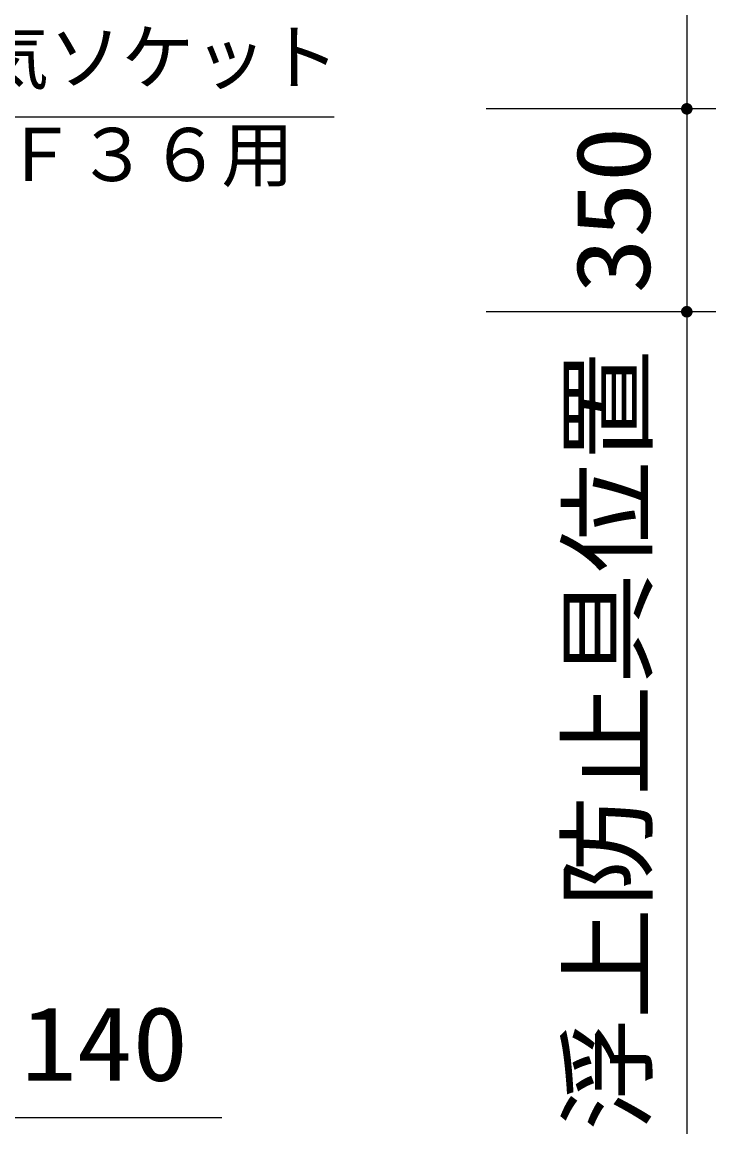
# Model space of a CAD drawing. Units: millimetres, scale not verified. Extents: x -14850 to 14850, y -10500 to 10500.
# Drawn here: x -5428 to -4231, y -1772 to 145 of the extents above; entities that cross this region are included whole.
import ezdxf
from ezdxf.enums import TextEntityAlignment as Align

# ---------------------------------------------------------------- set-up
doc = ezdxf.new("R2010")
doc.units = ezdxf.units.MM
doc.header["$LTSCALE"] = 50
doc.layers.add('0-0_躯体', color=3, linetype='Continuous', lineweight=25)
doc.layers.add('0-2_製作', color=5, linetype='Continuous', lineweight=25)
doc.styles.add('ＭＳ ゴシック', font='')
doc.styles.get('ＭＳ ゴシック').set_extended_font_data('MS Gothic')

msp = doc.modelspace()

# ---------------------------------------------------------------- linework, layer by layer
at = {"layer": '0-0_躯体'}
msp.add_line((-5642.91, -18.23), (-4889.88, -18.23), dxfattribs=at)
at = {"layer": '0-2_製作', "color": 2}
for p, q in [((-4281.38, 2295.77), (-4281.38, -4.23)), ((-4231.38, -4.23), (-4627.51, -4.23)), ((-4281.38, -4.23), (-4281.38, -354.23)), ((-4231.38, -354.23), (-4627.51, -354.23)), ((-4281.38, -354.23), (-4281.38, -1772.17)), ((-5449.08, -1743.87), (-5083.95, -1743.87))]:
    msp.add_line(p, q, dxfattribs=at)
at = {"layer": '0-2_製作'}
for points in [[(-4290.42, 0.03), (-4281.38, -4.23), (-4290.89, -1.14)], [(-4289.82, 1.13), (-4281.38, -4.23), (-4290.42, 0.03)], [(-4289.08, 2.14), (-4281.38, -4.23), (-4289.82, 1.13)], [(-4288.22, 3.06), (-4281.38, -4.23), (-4289.08, 2.14)], [(-4287.25, 3.86), (-4281.38, -4.23), (-4288.22, 3.06)], [(-4286.19, 4.53), (-4281.38, -4.23), (-4287.25, 3.86)], [(-4285.06, 5.07), (-4281.38, -4.23), (-4286.19, 4.53)], [(-4283.86, 5.45), (-4281.38, -4.23), (-4285.06, 5.07)], [(-4282.63, 5.69), (-4281.38, -4.23), (-4283.86, 5.45)], [(-4281.38, 5.77), (-4281.38, -4.23), (-4282.63, 5.69)], [(-4280.75, 5.75), (-4281.38, -4.23), (-4281.38, 5.77)], [(-4280.75, 5.75), (-4271.38, -4.23), (-4281.38, -4.23)], [(-4279.5, 5.59), (-4271.38, -4.23), (-4280.75, 5.75)], [(-4278.29, 5.28), (-4271.38, -4.23), (-4279.5, 5.59)], [(-4277.12, 4.82), (-4271.38, -4.23), (-4278.29, 5.28)], [(-4276.02, 4.21), (-4271.38, -4.23), (-4277.12, 4.82)], [(-4275, 3.47), (-4271.38, -4.23), (-4276.02, 4.21)], [(-4274.09, 2.61), (-4271.38, -4.23), (-4275, 3.47)], [(-4273.29, 1.65), (-4271.38, -4.23), (-4274.09, 2.61)], [(-4272.61, 0.59), (-4271.38, -4.23), (-4273.29, 1.65)], [(-4272.08, -0.55), (-4271.38, -4.23), (-4272.61, 0.59)], [(-4291.36, -3.6), (-4281.38, -4.23), (-4291.38, -4.23)], [(-4281.38, -4.23), (-4291.3, -5.48), (-4291.38, -4.23)], [(-4291.2, -2.36), (-4281.38, -4.23), (-4291.36, -3.6)], [(-4281.38, -4.23), (-4291.06, -6.72), (-4291.3, -5.48)], [(-4290.89, -1.14), (-4281.38, -4.23), (-4291.2, -2.36)], [(-4281.38, -4.23), (-4290.67, -7.91), (-4291.06, -6.72)], [(-4281.38, -4.23), (-4290.14, -9.05), (-4290.67, -7.91)], [(-4281.38, -4.23), (-4289.47, -10.11), (-4290.14, -9.05)], [(-4281.38, -4.23), (-4288.67, -11.08), (-4289.47, -10.11)], [(-4281.38, -4.23), (-4287.75, -11.94), (-4288.67, -11.08)], [(-4281.38, -4.23), (-4286.73, -12.67), (-4287.75, -11.94)], [(-4281.38, -4.23), (-4285.63, -13.28), (-4286.73, -12.67)], [(-4281.38, -4.23), (-4284.47, -13.74), (-4285.63, -13.28)], [(-4281.38, -4.23), (-4283.25, -14.05), (-4284.47, -13.74)], [(-4281.38, -4.23), (-4282, -14.21), (-4283.25, -14.05)], [(-4281.38, -4.23), (-4281.38, -14.23), (-4282, -14.21)], [(-4281.38, -4.23), (-4280.12, -14.15), (-4281.38, -14.23)], [(-4271.38, -4.23), (-4280.12, -14.15), (-4281.38, -4.23)], [(-4271.38, -4.23), (-4278.89, -13.92), (-4280.12, -14.15)], [(-4271.38, -4.23), (-4277.69, -13.53), (-4278.89, -13.92)], [(-4271.38, -4.23), (-4276.56, -12.99), (-4277.69, -13.53)], [(-4271.38, -4.23), (-4275.5, -12.32), (-4276.56, -12.99)], [(-4271.38, -4.23), (-4274.53, -11.52), (-4275.5, -12.32)], [(-4271.38, -4.23), (-4273.67, -10.61), (-4274.53, -11.52)], [(-4271.38, -4.23), (-4272.93, -9.59), (-4273.67, -10.61)], [(-4271.38, -4.23), (-4272.33, -8.49), (-4272.93, -9.59)], [(-4271.38, -4.23), (-4271.87, -7.32), (-4272.33, -8.49)], [(-4271.69, -1.74), (-4271.38, -4.23), (-4272.08, -0.55)], [(-4271.38, -4.23), (-4271.55, -6.11), (-4271.87, -7.32)], [(-4271.45, -2.98), (-4271.38, -4.23), (-4271.69, -1.74)], [(-4271.38, -4.23), (-4271.4, -4.86), (-4271.55, -6.11)], [(-4285.06, -344.93), (-4281.38, -354.23), (-4286.19, -345.47)], [(-4283.86, -344.54), (-4281.38, -354.23), (-4285.06, -344.93)], [(-4282.63, -344.31), (-4281.38, -354.23), (-4283.86, -344.54)], [(-4281.38, -344.23), (-4281.38, -354.23), (-4282.63, -344.31)], [(-4281.38, -344.23), (-4271.38, -354.23), (-4281.38, -354.23)], [(-4280.75, -344.25), (-4271.38, -354.23), (-4281.38, -344.23)], [(-4279.5, -344.41), (-4271.38, -354.23), (-4280.75, -344.25)], [(-4278.29, -344.72), (-4271.38, -354.23), (-4279.5, -344.41)], [(-4277.12, -345.18), (-4271.38, -354.23), (-4278.29, -344.72)], [(-4291.36, -353.6), (-4281.38, -354.23), (-4291.38, -354.23)], [(-4291.38, -354.23), (-4291.06, -356.72), (-4291.3, -355.48)], [(-4281.38, -354.23), (-4291.06, -356.72), (-4291.38, -354.23)], [(-4291.2, -352.36), (-4281.38, -354.23), (-4291.36, -353.6)], [(-4290.89, -351.14), (-4281.38, -354.23), (-4291.2, -352.36)], [(-4281.38, -354.23), (-4290.67, -357.91), (-4291.06, -356.72)], [(-4290.42, -349.97), (-4281.38, -354.23), (-4290.89, -351.14)], [(-4281.38, -354.23), (-4290.14, -359.05), (-4290.67, -357.91)], [(-4289.82, -348.87), (-4281.38, -354.23), (-4290.42, -349.97)], [(-4281.38, -354.23), (-4289.47, -360.11), (-4290.14, -359.05)], [(-4289.08, -347.86), (-4281.38, -354.23), (-4289.82, -348.87)], [(-4281.38, -354.23), (-4288.67, -361.08), (-4289.47, -360.11)], [(-4288.22, -346.94), (-4281.38, -354.23), (-4289.08, -347.86)], [(-4281.38, -354.23), (-4287.75, -361.94), (-4288.67, -361.08)], [(-4287.25, -346.14), (-4281.38, -354.23), (-4288.22, -346.94)], [(-4281.38, -354.23), (-4286.73, -362.67), (-4287.75, -361.94)], [(-4286.19, -345.47), (-4281.38, -354.23), (-4287.25, -346.14)], [(-4281.38, -354.23), (-4285.63, -363.28), (-4286.73, -362.67)], [(-4281.38, -354.23), (-4284.47, -363.74), (-4285.63, -363.28)], [(-4281.38, -354.23), (-4283.25, -364.05), (-4284.47, -363.74)], [(-4281.38, -354.23), (-4282, -364.21), (-4283.25, -364.05)], [(-4281.38, -354.23), (-4281.38, -364.23), (-4282, -364.21)], [(-4281.38, -354.23), (-4280.12, -364.15), (-4281.38, -364.23)], [(-4271.38, -354.23), (-4280.12, -364.15), (-4281.38, -354.23)], [(-4271.38, -354.23), (-4278.89, -363.92), (-4280.12, -364.15)], [(-4271.38, -354.23), (-4277.69, -363.53), (-4278.89, -363.92)], [(-4271.38, -354.23), (-4276.56, -362.99), (-4277.69, -363.53)], [(-4276.02, -345.79), (-4271.38, -354.23), (-4277.12, -345.18)], [(-4271.38, -354.23), (-4275.5, -362.32), (-4276.56, -362.99)], [(-4275, -346.53), (-4271.38, -354.23), (-4276.02, -345.79)], [(-4271.38, -354.23), (-4274.53, -361.52), (-4275.5, -362.32)], [(-4274.09, -347.39), (-4271.38, -354.23), (-4275, -346.53)], [(-4271.38, -354.23), (-4273.67, -360.61), (-4274.53, -361.52)], [(-4273.29, -348.35), (-4271.38, -354.23), (-4274.09, -347.39)], [(-4271.38, -354.23), (-4272.93, -359.59), (-4273.67, -360.61)], [(-4272.61, -349.41), (-4271.38, -354.23), (-4273.29, -348.35)], [(-4271.38, -354.23), (-4272.33, -358.49), (-4272.93, -359.59)], [(-4272.08, -350.55), (-4271.38, -354.23), (-4272.61, -349.41)], [(-4271.38, -354.23), (-4271.87, -357.32), (-4272.33, -358.49)], [(-4271.69, -351.74), (-4271.38, -354.23), (-4272.08, -350.55)], [(-4271.38, -354.23), (-4271.55, -356.1), (-4271.87, -357.32)], [(-4271.45, -352.98), (-4271.38, -354.23), (-4271.69, -351.74)], [(-4271.38, -354.23), (-4271.4, -354.86), (-4271.55, -356.1)]]:
    msp.add_solid(points, dxfattribs=at)

# ---------------------------------------------------------------- texts
at = {"layer": '0-0_躯体', "color": 4, "style": 'ＭＳ ゴシック'}
for s, p in [('\u3000電気ソケット\u3000', (-5757.7, 11.62)), ('\u3000ＰＦ３６用', (-5710.73, -156.4))]:
    msp.add_text(s, height=91.79, dxfattribs=at).set_placement(p, align=Align.BOTTOM_LEFT)
at = {"layer": '0-2_製作', "color": 4, "style": 'ＭＳ ゴシック', "width": 1.1}
for s, height, p in [('350', 128.4, (-4306.38, -322.98)), ('浮上防止具位置', 128.3, (-4315.75, -1767.2))]:
    msp.add_text(s, height=height, rotation=90, dxfattribs=at).set_placement(p, align=Align.BOTTOM_LEFT)
msp.add_text('140', height=128.4, dxfattribs=at).set_placement((-5430.32, -1719.29), align=Align.BOTTOM_LEFT)

doc.saveas('drawing.dxf')
